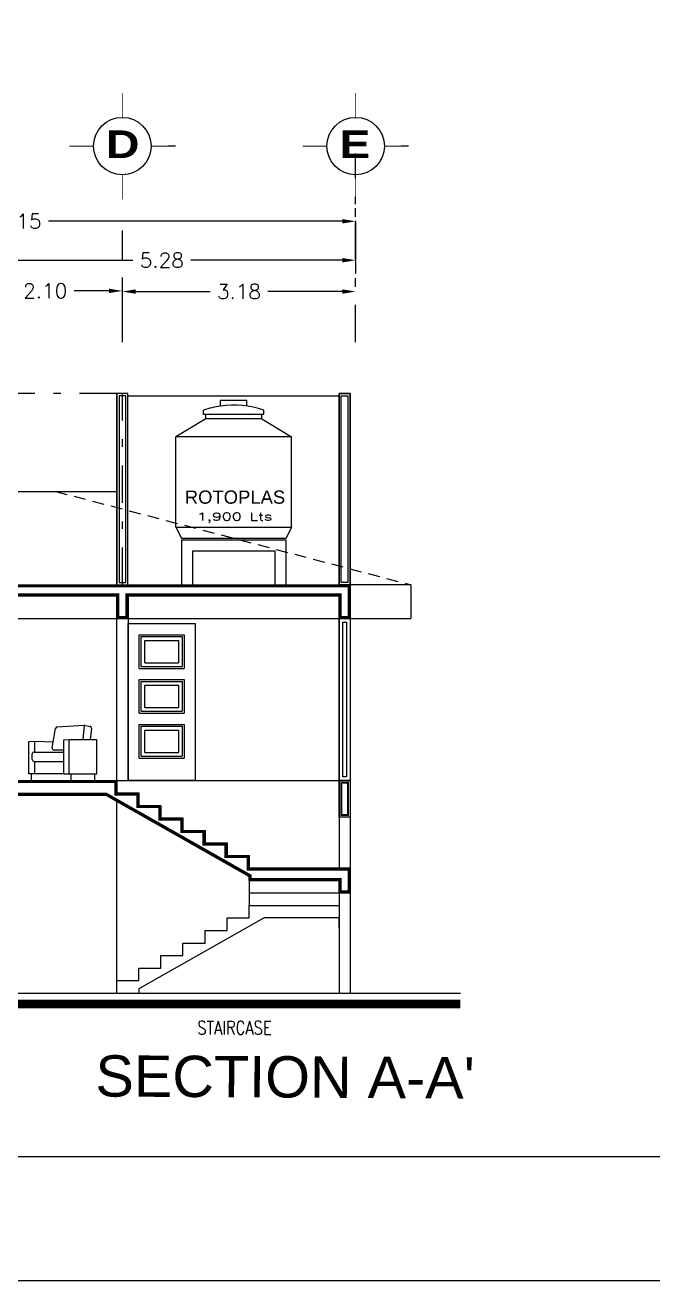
# Model space of a CAD drawing. Header units: millimetres. Extents: x 246.6 to 325.5, y -2 to 41.7.
# Drawn here: x 291.9 to 300.45, y -2.03 to 15.04 of the extents above; entities that cross this region are included whole.
import ezdxf
from ezdxf.enums import TextEntityAlignment as Align

# ---------------------------------------------------------------- set-up
doc = ezdxf.new("R2010")
doc.units = ezdxf.units.MM
doc.header["$LTSCALE"] = 0.05
doc.header["$PDMODE"] = 35
doc.linetypes.add('DASHDOT', pattern=[25.4, 12.7, -6.35, 0, -6.35])
doc.linetypes.add('DASHED2', pattern=[9.525, 6.35, -3.175])
doc.layers.add('AUILIAR', color=8, linetype='Continuous', plot=False)
doc.layers.add('EJES', color=1, linetype='DASHDOT')
doc.layers.add('LINEAS', color=9, linetype='Continuous')
doc.layers.add('MUEBLES', color=175, linetype='Continuous', lineweight=13)
doc.layers.add('MUROS', color=7, linetype='Continuous', lineweight=18)
doc.styles.add('ARIAL', font='arial.ttf', dxfattribs={"height": 1})
doc.styles.add('ROMANS', font='romans.shx', dxfattribs={"height": 0.2})
doc.styles.add('SANSSERIFBOLD', font='sasb____.pfb', dxfattribs={"height": 0.6})
doc.styles.add('STYLE1', font='solid.shx', dxfattribs={"width": 1.5, "height": 0.1})
doc.dimstyles.get("Standard").update_dxf_attribs({"dimtxt": 0.2, "dimasz": 0.18, "dimexe": 0.18, "dimexo": 0.0625, "dimgap": 0.09, "dimtad": 0, "dimtih": 1, "dimtoh": 1, "dimzin": 0, "dimdsep": 46, "dimtxsty": 'ROMANS', "dimcen": 0.09, "dimclrd": 3, "dimclrt": 256, "dimadec": 0, "dimazin": 0, "dimtfac": 1, "dimtofl": 0, "dimtmove": 0, "dimatfit": 3, "dimfxl": 0, "dimtolj": 1, "dimtzin": 0, "dimarcsym": 0})

# ---------------------------------------------------------------- blocks, each defined once
blk = doc.blocks.new('*D91')
at = {"color": 0, "lineweight": -2, "transparency": 16777216}
for p, q in [((287.25, 12.439), (287.25, 12.556)), ((296.4, 12.439), (296.4, 12.556))]:
    blk.add_line(p, q, dxfattribs=at)
at = {"color": 3, "lineweight": -2, "transparency": 16777216}
for p, q in [((287.43, 12.376), (291.43, 12.376)), ((296.22, 12.376), (292.22, 12.376))]:
    blk.add_line(p, q, dxfattribs=at)
at = {"color": 3, "transparency": 16777216}
for points in [[(287.43, 12.406), (287.43, 12.346), (287.25, 12.376)], [(296.22, 12.406), (296.22, 12.346), (296.4, 12.376)]]:
    blk.add_solid(points, dxfattribs=at)
at = {"layer": 'DEFPOINTS', "color": 0, "transparency": 16777216}
for p in [(287.25, 12.376), (296.4, 12.376), (296.4, 12.376)]:
    blk.add_point(p, dxfattribs=at)
at = {"transparency": 16777216, "insert": (291.825, 12.376), "char_height": 0.2, "attachment_point": 5, "style": 'ROMANS'}
blk.add_mtext('\\A1;9.15', dxfattribs=at)
blk = doc.blocks.new('*D93')
at = {"color": 0, "lineweight": -2, "transparency": 16777216}
for p, q in [((293.225, 11.119), (293.225, 11.61)), ((291.125, 11.377), (291.125, 11.25))]:
    blk.add_line(p, q, dxfattribs=at)
at = {"color": 3, "lineweight": -2, "transparency": 16777216}
for p, q in [((291.305, 11.43), (291.78, 11.43)), ((293.045, 11.43), (292.57, 11.43))]:
    blk.add_line(p, q, dxfattribs=at)
at = {"color": 3, "transparency": 16777216}
for points in [[(291.305, 11.46), (291.305, 11.4), (291.125, 11.43)], [(293.045, 11.46), (293.045, 11.4), (293.225, 11.43)]]:
    blk.add_solid(points, dxfattribs=at)
at = {"layer": 'DEFPOINTS', "color": 0, "transparency": 16777216}
for p in [(291.125, 11.44), (293.225, 11.43), (293.225, 11.057)]:
    blk.add_point(p, dxfattribs=at)
at = {"transparency": 16777216, "insert": (292.175, 11.43), "char_height": 0.2, "attachment_point": 5, "style": 'ROMANS'}
blk.add_mtext('\\A1;2.10', dxfattribs=at)
blk = doc.blocks.new('*D95')
at = {"layer": 'DEFPOINTS', "color": 0, "transparency": 16777216}
for p in [(293.225, 11.421), (296.4, 11.421), (296.4, 11.421)]:
    blk.add_point(p, dxfattribs=at)
at = {"layer": 'MUROS', "color": 0, "lineweight": -2, "transparency": 16777216}
for p, q in [((293.225, 11.484), (293.225, 11.601)), ((296.4, 11.484), (296.4, 11.601))]:
    blk.add_line(p, q, dxfattribs=at)
at = {"layer": 'MUROS', "color": 3, "lineweight": -2, "transparency": 16777216}
for p, q in [((293.405, 11.421), (294.418, 11.421)), ((296.22, 11.421), (295.207, 11.421))]:
    blk.add_line(p, q, dxfattribs=at)
at = {"layer": 'MUROS', "color": 3, "transparency": 16777216}
for points in [[(293.405, 11.451), (293.405, 11.391), (293.225, 11.421)], [(296.22, 11.451), (296.22, 11.391), (296.4, 11.421)]]:
    blk.add_solid(points, dxfattribs=at)
at = {"layer": 'MUROS', "transparency": 16777216, "insert": (294.812, 11.421), "char_height": 0.2, "attachment_point": 5, "style": 'ROMANS'}
blk.add_mtext('\\A1;3.18', dxfattribs=at)
blk = doc.blocks.new('*D104')
at = {"layer": 'DEFPOINTS', "color": 0, "ltscale": 0.5, "transparency": 16777216}
for p in [(296.4, 12.444), (291.125, 11.847), (296.4, 11.847)]:
    blk.add_point(p, dxfattribs=at)
at = {"layer": 'MUROS', "color": 0, "lineweight": -2, "ltscale": 0.5, "transparency": 16777216}
for p, q in [((296.4, 12.382), (296.4, 11.667)), ((291.125, 11.784), (291.125, 11.667))]:
    blk.add_line(p, q, dxfattribs=at)
at = {"layer": 'MUROS', "color": 3, "lineweight": -2, "ltscale": 0.5, "transparency": 16777216}
for p, q in [((291.305, 11.847), (293.368, 11.847)), ((296.22, 11.847), (294.157, 11.847))]:
    blk.add_line(p, q, dxfattribs=at)
at = {"layer": 'MUROS', "color": 3, "ltscale": 0.5, "transparency": 16777216}
for points in [[(291.305, 11.877), (291.305, 11.817), (291.125, 11.847)], [(296.22, 11.877), (296.22, 11.817), (296.4, 11.847)]]:
    blk.add_solid(points, dxfattribs=at)
at = {"layer": 'MUROS', "ltscale": 0.5, "transparency": 16777216, "insert": (293.762, 11.847), "char_height": 0.2, "attachment_point": 5, "style": 'ROMANS'}
blk.add_mtext('\\A1;5.28', dxfattribs=at)
blk = doc.blocks.new('rotoplas 600l')
for p, q in [((0.093, 0.715), (-0.147, 0.715)), ((-0.147, 0.666), (-0.147, 0.715)), ((0.093, 0.666), (0.093, 0.715)), ((-0.3, 0.59), (-0.3, 0.628)), ((0.247, 0.59), (-0.3, 0.59)), ((-0.28, 0.55), (-0.28, 0.59)), ((0.227, 0.55), (0.227, 0.59)), ((0.247, 0.59), (0.247, 0.628)), ((-0.28, 0.55), (-0.552, 0.385)), ((0.227, 0.55), (-0.28, 0.55)), ((0.227, 0.55), (0.498, 0.385)), ((0.498, 0.385), (-0.552, 0.385)), ((-0.552, -0.431), (-0.552, 0.385)), ((0.498, -0.431), (0.498, 0.385)), ((-0.552, -0.431), (0.498, -0.431)), ((-0.552, -0.431), (-0.502, -0.531)), ((0.498, -0.431), (0.448, -0.531)), ((-0.502, -0.531), (0.448, -0.531))]:
    blk.add_line(p, q)
for start, end in [(98.3812, 109.4029), (70.5971, 98.3812)]:
    blk.add_arc((-0.027, -0.149), 0.823, start, end)
at = {"style": 'STYLE1', "width": 1.014927}
blk.add_text('ROTOPLAS', height=0.12, dxfattribs=at).set_placement((-0.471, -0.22), (0.44, -0.22), align=Align.FIT)
at = {"style": 'ROMANS', "width": 1.5}
blk.add_text('1,900 Lts', height=0.07, dxfattribs=at).set_placement((-0.36, -0.371))
blk = doc.blocks.new('08EWDR06')
for p, q in [((0, 2.1336), (0.9144, 2.1336)), ((0, 0), (0, 2.1336)), ((0.9144, 2.1336), (0.9144, 0)), ((0.1524, 1.524), (0.1524, 1.9812)), ((0.1524, 1.9812), (0.762, 1.9812)), ((0.1778, 1.9558), (0.7366, 1.9558)), ((0.1778, 1.5494), (0.1778, 1.9558)), ((0.2286, 1.905), (0.6858, 1.905)), ((0.2286, 1.6002), (0.2286, 1.905)), ((0.6858, 1.905), (0.6858, 1.6002)), ((0.7366, 1.9558), (0.7366, 1.5494)), ((0.762, 1.9812), (0.762, 1.524)), ((0.1778, 1.5494), (0.7366, 1.5494)), ((0.2286, 1.6002), (0.6858, 1.6002)), ((0.1524, 1.524), (0.762, 1.524)), ((0.1524, 0.9144), (0.1524, 1.3716)), ((0.1524, 1.3716), (0.762, 1.3716)), ((0.762, 1.3716), (0.762, 0.9144)), ((0.1778, 0.9398), (0.1778, 1.3462)), ((0.1778, 1.3462), (0.7366, 1.3462)), ((0.2286, 0.9906), (0.2286, 1.2954)), ((0.2286, 1.2954), (0.6858, 1.2954)), ((0.6858, 1.2954), (0.6858, 0.9906)), ((0.7366, 1.3462), (0.7366, 0.9398)), ((0.1524, 0.9144), (0.762, 0.9144)), ((0.1778, 0.9398), (0.7366, 0.9398)), ((0.2286, 0.9906), (0.6858, 0.9906)), ((0.1524, 0.762), (0.762, 0.762)), ((0.1524, 0.3048), (0.1524, 0.762)), ((0.1778, 0.7366), (0.7366, 0.7366)), ((0.1778, 0.3302), (0.1778, 0.7366)), ((0.2286, 0.6858), (0.6858, 0.6858)), ((0.2286, 0.381), (0.2286, 0.6858)), ((0.6858, 0.6858), (0.6858, 0.381)), ((0.7366, 0.7366), (0.7366, 0.3302)), ((0.762, 0.762), (0.762, 0.3048)), ((0.2286, 0.381), (0.6858, 0.381)), ((0.1524, 0.3048), (0.762, 0.3048)), ((0.1778, 0.3302), (0.7366, 0.3302)), ((0.9144, 0), (0, 0))]:
    blk.add_line(p, q)

msp = doc.modelspace()

# ---------------------------------------------------------------- linework, layer by layer
at = {"layer": 'AUILIAR'}
msp.add_lwpolyline([(246.569, -2.03), (246.569, 41.661), (325.499, 41.661), (325.499, -2.03)], close=True, dxfattribs=at)
at = {"layer": 'EJES', "ltscale": 0.03}
for p, q in [((293.946, 13.398), (293.793, 13.398)), ((297.121, 13.398), (296.968, 13.398))]:
    msp.add_line(p, q, dxfattribs=at)
at = {"layer": 'EJES', "ltscale": 0.8}
for p, q in [((296.4, 10.732), (296.4, 13.296)), ((293.225, 10.732), (293.225, 12.25)), ((293.15, 10.034), (283.482, 10.034)), ((293.225, 7.434), (293.225, 10.034))]:
    msp.add_line(p, q, dxfattribs=at)
at = {"layer": 'LINEAS', "linetype": 'Continuous', "const_width": 0.011}
for points in [[(293.224, 13.789), (293.224, 14.119)], [(296.4, 13.789), (296.4, 14.119)], [(292.833, 13.398), (292.503, 13.398)], [(293.616, 13.398), (293.946, 13.398)], [(296.009, 13.398), (295.679, 13.398)], [(296.791, 13.398), (297.121, 13.398)], [(293.224, 13.006), (293.224, 12.676)], [(296.4, 13.006), (296.4, 12.676)]]:
    msp.add_lwpolyline(points, dxfattribs=at)
at = {"layer": 'LINEAS', "linetype": 'Continuous'}
for centre in [(293.224, 13.398), (296.4, 13.398)]:
    msp.add_circle(centre, 0.391, dxfattribs=at)
at = {"layer": 'MUEBLES'}
for p, q in [((292.269, 5.218), (292.316, 5.48)), ((292.339, 5.501), (292.704, 5.524)), ((292.707, 5.524), (292.686, 5.33)), ((292.711, 5.524), (292.785, 5.509)), ((292.805, 5.481), (292.788, 5.33)), ((291.951, 5.305), (292.033, 5.308)), ((291.951, 4.864), (291.951, 5.305)), ((292.033, 5.16), (292.033, 5.308)), ((292.033, 5.308), (292.278, 5.299)), ((292.43, 5.327), (292.502, 5.33)), ((292.43, 4.864), (292.43, 5.327)), ((292.502, 5.33), (292.877, 5.33)), ((292.502, 4.864), (292.502, 5.33)), ((292.877, 4.864), (292.877, 5.33)), ((291.999, 5.059), (291.999, 5.135)), ((292.025, 5.16), (292.43, 5.16)), ((292.294, 5.19), (292.43, 5.19)), ((292.025, 5.033), (292.43, 5.033)), ((292.033, 4.864), (292.033, 5.033)), ((292.43, 4.864), (291.951, 4.864)), ((291.988, 4.774), (291.988, 4.864)), ((292.43, 4.864), (292.877, 4.864)), ((292.528, 4.774), (292.528, 4.864)), ((292.852, 4.774), (292.852, 4.864)), ((291.988, 4.774), (292.852, 4.774))]:
    msp.add_line(p, q, dxfattribs=at)
msp.add_lwpolyline([(296.225, 6.924), (296.275, 6.924), (296.275, 4.824), (296.225, 4.824)], close=True, dxfattribs=at)
for centre, start, end in [((292.341, 5.476), 93.5755, 169.891), ((292.706, 5.499), 78.6901, 93.5755), ((292.706, 5.499), 78.6901, 93.5755), ((292.78, 5.484), 353.6175, 78.6901), ((292.025, 5.135), 90, 180), ((292.294, 5.215), 173.6175, 270), ((292.025, 5.059), 180, 270)]:
    msp.add_arc(centre, 0.0254, start, end, dxfattribs=at)
at = {"layer": 'MUROS', "ltscale": 0.5}
for p, q in [((293.15, 7.434), (293.15, 10.034)), ((293.3, 10.034), (293.156, 10.034)), ((293.3, 7.434), (293.3, 10.034)), ((293.3, 10.004), (296.175, 10.004)), ((296.175, 10.034), (296.175, 7.434)), ((296.325, 10.034), (296.175, 10.034)), ((296.325, 7.434), (296.325, 10.034)), ((287.4, 8.704), (293.15, 8.704)), ((294.028, 8.04), (294.028, 7.434)), ((287.25, 7.434), (296.325, 7.434)), ((296.325, 7.434), (296.325, 1.884)), ((297.15, 7.434), (296.325, 7.434)), ((297.15, 7.434), (297.15, 6.974)), ((290.325, 7.284), (293.15, 7.284)), ((293.15, 7.284), (293.15, 6.974)), ((293.3, 7.284), (293.3, 6.974)), ((293.3, 7.284), (296.175, 7.284)), ((293.302, 7.284), (293.302, 4.774)), ((296.175, 7.284), (296.175, 3.584)), ((287.25, 6.974), (296.325, 6.974)), ((293.15, 4.774), (293.15, 6.974)), ((296.325, 6.974), (297.15, 6.974)), ((287.25, 4.774), (296.325, 4.774)), ((291.111, 4.574), (293, 4.574)), ((293, 4.574), (294.95, 3.469)), ((293.15, 1.884), (293.15, 4.489)), ((294.95, 3.584), (294.95, 3.754)), ((294.95, 3.584), (296.325, 3.584)), ((294.95, 3.414), (294.95, 3.469)), ((294.95, 3.414), (296.175, 3.414)), ((294.95, 3.414), (294.95, 3.074)), ((294.95, 3.244), (296.175, 3.244)), ((296.175, 3.414), (296.175, 3.244)), ((296.175, 3.244), (296.325, 3.244)), ((296.175, 3.244), (296.175, 1.884)), ((294.95, 3.074), (296.175, 3.074)), ((293.15, 1.884), (293.15, 2.054)), ((283.582, 1.884), (297.827, 1.884))]:
    msp.add_line(p, q, dxfattribs=at)
at = {"layer": 'MUROS', "linetype": 'DASHED2', "ltscale": 0.5}
msp.add_line((292.317, 8.704), (297.15, 7.434), dxfattribs=at)
at = {"layer": 'MUROS'}
msp.add_lwpolyline([(248.256, 39.591, -0.414214), (248.639, 39.973), (324.211, 39.973, -0.414214), (324.492, 39.692), (324.492, -0.061, -0.414214), (324.211, -0.342), (248.639, -0.342, -0.414214), (248.256, 0.04)], format="xyb", close=True, dxfattribs=at)
at = {"layer": 'MUROS', "ltscale": 0.5}
for points in [[(293.3, 10.034), (293.15, 10.034), (293.15, 7.434), (293.3, 7.434)], [(293.27, 10.004), (293.18, 10.004), (293.18, 7.464), (293.27, 7.464)], [(296.175, 10.034), (296.325, 10.034), (296.325, 7.434), (296.175, 7.434)], [(296.205, 10.004), (296.295, 10.004), (296.295, 7.464), (296.205, 7.464)], [(287.25, 7.434), (296.325, 7.434), (296.325, 6.974), (296.175, 6.974), (296.175, 7.284), (293.3, 7.284), (293.3, 6.974), (293.15, 6.974), (293.15, 7.284), (290.325, 7.284), (290.325, 6.974), (290.175, 6.974), (290.175, 7.284), (287.4, 7.284), (287.4, 6.974), (287.25, 6.974)], [(296.175, 6.974), (296.325, 6.974), (296.325, 4.774), (296.175, 4.774)], [(296.175, 4.774), (296.325, 4.774), (296.325, 4.274), (296.175, 4.274)]]:
    msp.add_lwpolyline(points, close=True, dxfattribs=at)
for points in [[(295.453, 7.434), (295.453, 8.04), (294.028, 8.04), (294.028, 7.434)], [(295.303, 7.434), (295.303, 7.89), (294.178, 7.89), (294.178, 7.434)], [(290.175, 4.774), (293.15, 4.774), (293.15, 4.604), (293.45, 4.604), (293.45, 4.434), (293.75, 4.434), (293.75, 4.264), (294.05, 4.264), (294.05, 4.094), (294.35, 4.094), (294.35, 3.924), (294.65, 3.924), (294.65, 3.754), (294.95, 3.754), (294.95, 3.584), (296.325, 3.584), (296.325, 3.244), (296.175, 3.244), (296.175, 3.414), (294.95, 3.414), (294.95, 3.469), (293, 4.574), (291.111, 4.574)], [(293.15, 4.774), (293.15, 4.604), (293.45, 4.604), (293.45, 4.434), (293.75, 4.434), (293.75, 4.264), (294.05, 4.264), (294.05, 4.094), (294.35, 4.094), (294.35, 3.924), (294.65, 3.924), (294.65, 3.754), (294.95, 3.754)], [(294.95, 2.904), (294.95, 3.074), (296.175, 3.074)], [(293.15, 1.884), (293.15, 2.054), (293.45, 2.054), (293.45, 2.224), (293.75, 2.224), (293.75, 2.394), (294.05, 2.394), (294.05, 2.564), (294.35, 2.564), (294.35, 2.734), (294.65, 2.734), (294.65, 2.904), (294.95, 2.904)], [(296.175, 2.774), (296.175, 2.904), (295.153, 2.904), (293.45, 1.939), (293.45, 1.884)]]:
    msp.add_lwpolyline(points, dxfattribs=at)
at = {"layer": 'MUROS', "ltscale": 0.5, "const_width": 0.03}
for points in [[(287.27, 7.414), (296.305, 7.414), (296.305, 6.994), (296.195, 6.994), (296.195, 7.304), (293.28, 7.304), (293.28, 6.994), (293.17, 6.994), (293.17, 7.304), (290.305, 7.304), (290.305, 6.994), (290.195, 6.994), (290.195, 7.304), (287.38, 7.304), (287.38, 6.994), (287.27, 6.994)], [(296.205, 4.744), (296.295, 4.744), (296.295, 4.304), (296.205, 4.304)]]:
    msp.add_lwpolyline(points, close=True, dxfattribs=at)
at = {"layer": 'MUROS', "ltscale": 0.5}
for points, const_width in [([(290.195, 4.754), (293.13, 4.754), (293.13, 4.584), (293.43, 4.584), (293.43, 4.414), (293.73, 4.414), (293.73, 4.244), (294.03, 4.244), (294.03, 4.074), (294.33, 4.074), (294.33, 3.904), (294.63, 3.904), (294.63, 3.734), (294.93, 3.734), (294.93, 3.564), (296.305, 3.564), (296.305, 3.264), (296.195, 3.264), (296.195, 3.434), (294.97, 3.434), (294.97, 3.481), (293.005, 4.594), (291.091, 4.594)], 0.03), ([(283.582, 1.734), (297.825, 1.734)], 0.12)]:
    msp.add_lwpolyline(points, dxfattribs=dict(at, const_width=const_width))

# ---------------------------------------------------------------- block references
at = {"layer": 'MUEBLES', "xscale": 1.5, "yscale": 1.5, "zscale": 1.5}
msp.add_blockref('rotoplas 600l', (294.781, 8.866), dxfattribs=at)
at = {"layer": 'MUEBLES'}
msp.add_blockref('08EWDR06', (293.302, 4.774), dxfattribs=at)

# ---------------------------------------------------------------- texts
at = {"layer": 'MUROS', "color": 7, "linetype": 'ByBlock', "style": 'SANSSERIFBOLD', "width": 1.2}
for s, p in [('D', (293.003, 13.236)), ('E', (296.179, 13.236))]:
    msp.add_text(s, height=0.376, dxfattribs=at).set_placement(p)
at = {"layer": 'MUROS', "style": 'ROMANS', "width": 0.8}
msp.add_text('STAIRCASE', height=0.1834, dxfattribs=at).set_placement((294.245, 1.32))
at = {"layer": 'MUROS', "style": 'ARIAL'}
msp.add_text("SECTION A-A'", height=0.56159, rotation=359.6871, dxfattribs=at).set_placement((292.857, 0.477))

# ---------------------------------------------------------------- dimensions: what is measured, and where the dimension line sits
for base, p1, p2, picture, middle in [((296.4, 12.376), (287.25, 12.376), (296.4, 12.376), '*D91', (291.825, 12.376)), ((293.225, 11.43), (291.125, 11.44), (293.225, 11.057), '*D93', (292.175, 11.43))]:
    dim = msp.add_linear_dim(base=base, p1=p1, p2=p2, dimstyle='Standard')
    dim.commit()
    dim.dimension.update_dxf_attribs({"geometry": picture, "text_midpoint": middle})
at = {"layer": 'MUROS', "ltscale": 0.5}
dim = msp.add_linear_dim(base=(296.399859362, 11.846632169), p1=(291.124859362, 11.846632169), p2=(296.399859362, 12.444496355), dimstyle='Standard', dxfattribs=at)
dim.commit()
dim.dimension.update_dxf_attribs({"geometry": '*D104', "text_midpoint": (293.762359362, 11.846632169)})
at = {"layer": 'MUROS'}
dim = msp.add_linear_dim(base=(296.399859362, 11.421375821), p1=(293.224859362, 11.421375821), p2=(296.399859362, 11.421375821), dimstyle='Standard', dxfattribs=at)
dim.commit()
dim.dimension.update_dxf_attribs({"geometry": '*D95', "text_midpoint": (294.812359362, 11.421375821)})

doc.saveas('drawing.dxf')
